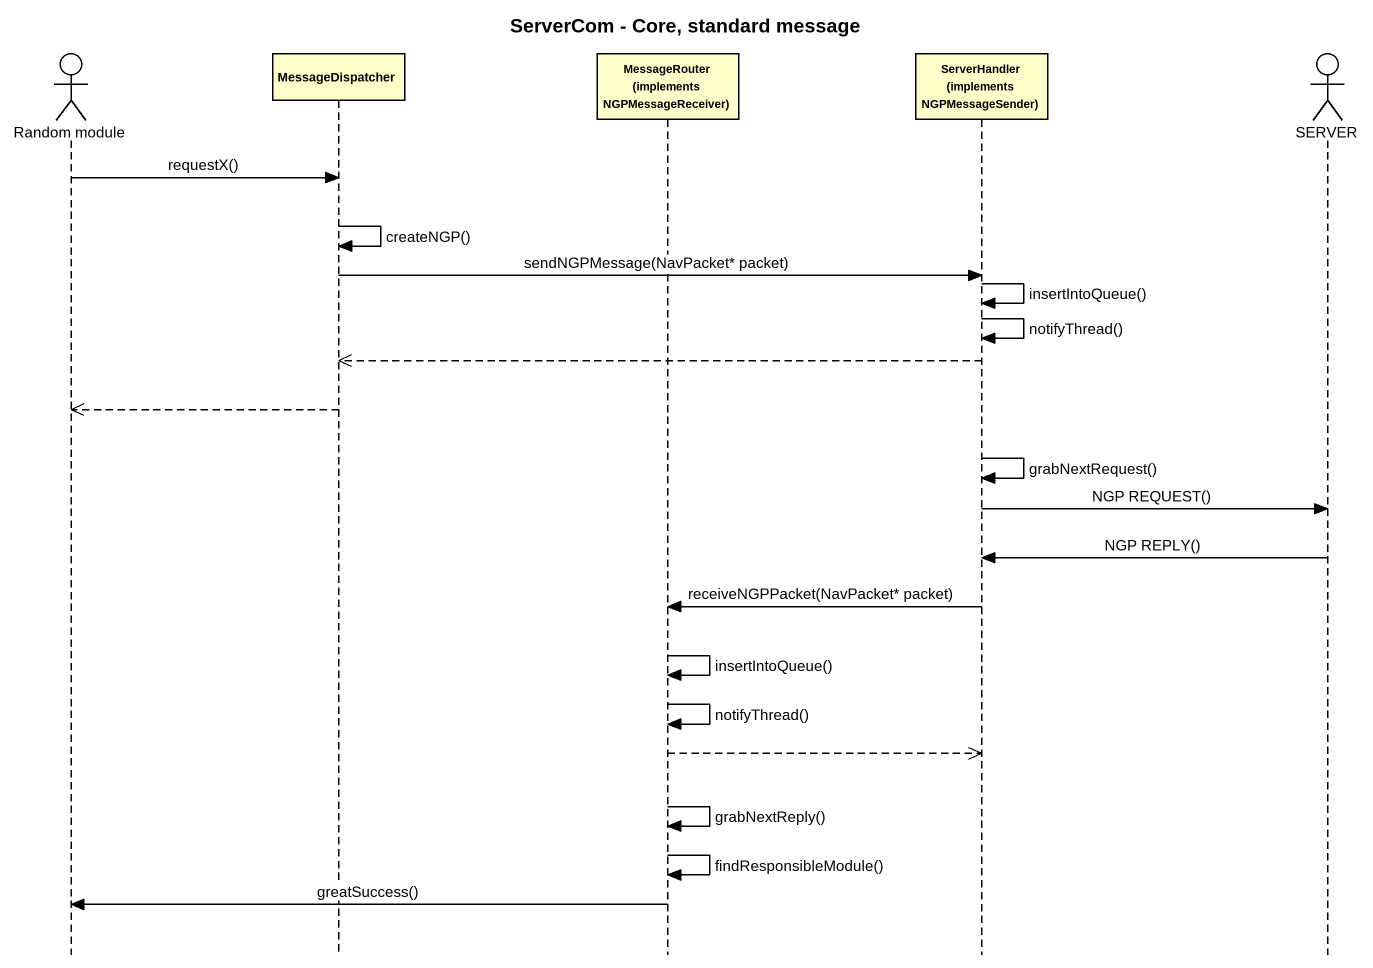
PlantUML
@startuml
title ServerCom - Core, standard message
hide footbox
actor "Random module" as Random_module
participant MessageDispatcher
participant "MessageRouter (implements NGPMessageReceiver)" as MessageRouter_implements
participant "ServerHandler (implements NGPMessageSender)" as ServerHandler_implements
actor SERVER

Random_module -> MessageDispatcher : requestX()
MessageDispatcher -> MessageDispatcher : createNGP()
MessageDispatcher -> ServerHandler_implements : sendNGPMessage(NavPacket* packet)
ServerHandler_implements -> ServerHandler_implements : insertIntoQueue()
ServerHandler_implements -> ServerHandler_implements : notifyThread()
ServerHandler_implements -->> MessageDispatcher
MessageDispatcher -->> Random_module
ServerHandler_implements -> ServerHandler_implements : grabNextRequest()
ServerHandler_implements -> SERVER : NGP REQUEST()
SERVER -> ServerHandler_implements : NGP REPLY()
ServerHandler_implements -> MessageRouter_implements : receiveNGPPacket(NavPacket* packet)
MessageRouter_implements -> MessageRouter_implements : insertIntoQueue()
MessageRouter_implements -> MessageRouter_implements : notifyThread()
MessageRouter_implements -->> ServerHandler_implements
MessageRouter_implements -> MessageRouter_implements : grabNextReply()
MessageRouter_implements -> MessageRouter_implements : findResponsibleModule()
MessageRouter_implements -> Random_module : greatSuccess()
@enduml
